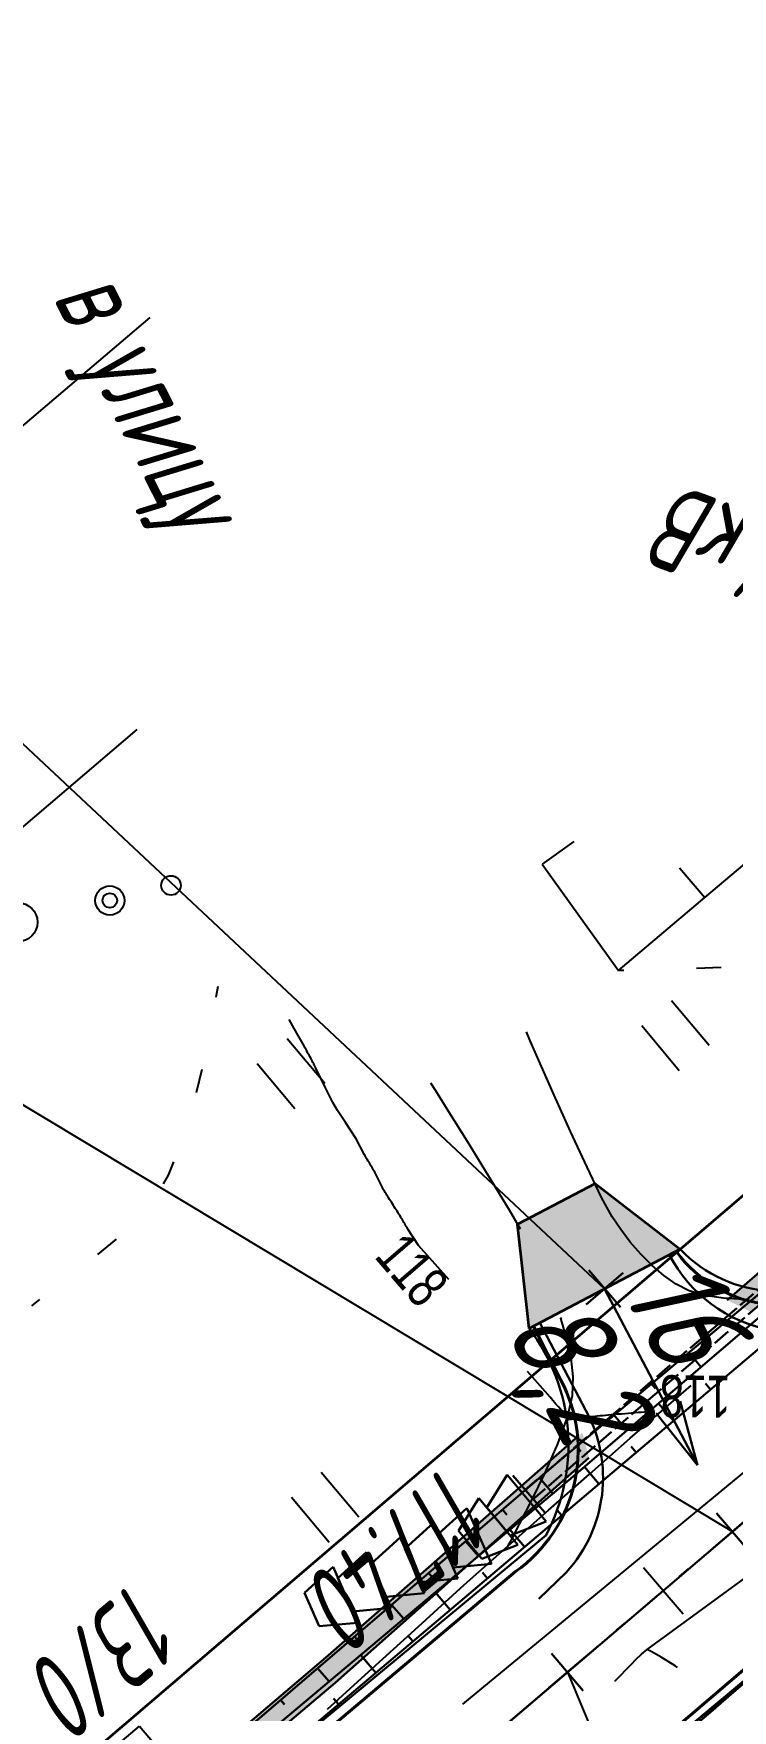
# Model space of a CAD drawing. Header units: millimetres. Extents: x -1799 to 6962, y -1020 to 4121.
# Drawn here: x 6703.7 to 6732.4, y -893.6 to -824.7 of the extents above; entities that cross this region are included whole.
import ezdxf
from ezdxf import colors
from ezdxf.entities.mleader import LeaderData, LeaderLine
from ezdxf.math import Vec2, Vec3

# ---------------------------------------------------------------- set-up
doc = ezdxf.new("R2010")
doc.units = ezdxf.units.MM
for name, pattern in [('ACAD_ISO02W100', [15, 12, -3]), ('CONTI', [0]), ('STROT', [1.7, 0.5, -1.2])]:
    doc.linetypes.add(name, pattern=pattern)
for name, color, linetype, lineweight in [('10', 1, 'Continuous', 35), ('Гравий', 30, 'Continuous', 35), ('КОПИЯ_ОСЬ_13_ОТКОСЫ', 7, 'Continuous', 30), ('КОПИЯ_ОСЬ_ОТКОСЫ', 7, 'Continuous', 30), ('Огражд-перила', 1, 'ограждение2', 40), ('ОСЬ_ВЕРХ_ПОКРЫТИЯ_ГРАНИЦЫ_ПОЛОС', 7, 'Continuous', 30), ('ОСЬ_ВЕРХ_ПОКРЫТИЯ_ОСЬ', 1, 'Continuous', 30), ('Ось_примыкания', 1, 'Continuous', 35), ('Отметки', 5, 'Continuous', 30), ('Тротуар', 40, 'Continuous', 35), ('Трубы мет.', 7, 'ACAD_ISO02W100', 30), ('Уклоны ПЧ', 5, 'Continuous', 30)]:
    doc.layers.add(name, color=color, linetype=linetype, lineweight=lineweight)
for name, color, linetype in [('GOR_BDEFAULT', 212, 'CONTI'), ('NAD_MDEFAULT', 7, 'CONTI'), ('PI_OTDEFAULT', 172, 'CONTI'), ('PI_TTDEFAULT', 5, 'CONTI'), ('SIT_LDEFAULT', 7, 'CONTI'), ('USLZNDEFAULT', 7, 'CONTI'), ('канава', 7, 'Continuous'), ('КОПИЯ_ОСЬ_ТАНГЕНСЫ', 1, 'Continuous'), ('ОСЬ_ВЕРХ_ПОКРЫТИЯ_ПИКЕТЫ', 1, 'Continuous'), ('ОСЬ_ВЕРХ_ПОКРЫТИЯ_ТАНГЕНСЫ', 1, 'Continuous'), ('разметка', 7, 'Continuous')]:
    doc.layers.add(name, color=color, linetype=linetype)
doc.layers.get('КОПИЯ_ОСЬ_ОТКОСЫ').off()
doc.styles.add('eskd', font='spds.shx', dxfattribs={"width": 1.2, "oblique": 15})
doc.styles.add('SHRFT', font='TXT', dxfattribs={"width": 3.5})
doc.styles.add('ГОСТ', font='', dxfattribs={"oblique": 15, "height": 4})
doc.styles.get('ГОСТ').set_extended_font_data('GOST type A')
doc.linetypes.add('ограждение2', pattern='A,0.25,-0.1,[132,ltypeshp.shx,S=0.1,R=0,X=-0.1,Y=0],-0.1,1', length=1.45)

# ---------------------------------------------------------------- blocks, each defined once
blk = doc.blocks.new('BL_13')
at = {"color": 0}
for p, q in [((-2.5, 7), (-2.5, 9)), ((-2.5, 9), (2.5, 9)), ((2.5, 9), (2.5, 7)), ((0, 7), (-2.5, 7)), ((0, 0), (0, 7)), ((2.5, 7), (0, 7)), ((2, 0), (0, 0))]:
    blk.add_line(p, q, dxfattribs=at)
blk = doc.blocks.new('BL_2011')
at = {"color": 0}
for p, q in [((0, 0), (0, 2.4)), ((1.6, 0), (1.6, 2.4))]:
    blk.add_line(p, q, dxfattribs=at)
blk = doc.blocks.new('BL_2010')
at = {"color": 0}
for centre, radius in [((0, 5.78), 0.4), ((0, 3.46), 0.6), ((0, 3.46), 0.3), ((0, 0), 0.8), ((-3.46, -1.74), 0.6), ((3.46, -1.74), 0.6), ((-3.46, -1.74), 0.3), ((3.46, -1.74), 0.3), ((-5.78, -2.88), 0.4), ((5.78, -2.88), 0.4)]:
    blk.add_circle(centre, radius, dxfattribs=at)
blk = doc.blocks.new('6')
at = {"layer": 'канава', "color": 5, "linetype": 'Continuous', "lineweight": 30}
for p, q in [((-1.5, -1.25), (-1.5, 1.25)), ((0, 0.75), (-1.5, 1.25)), ((0, 0.75), (0, -0.75)), ((0, -0.75), (-1.5, -1.25))]:
    blk.add_line(p, q, dxfattribs=at)
blk = doc.blocks.new('*U60')
at = {"layer": 'КОПИЯ_ОСЬ_13_ОТКОСЫ'}
for points in [[(215.653060913086, -716.2234497070309), (165.160232543945, -759.9611206054691), (155.135269165039, -768.5484008789059), (139.828216552734, -781.4213256835941)], [(215.274795532227, -715.7798461914059), (199.992401123047, -728.6817016601559), (185.070083618164, -742.005859375), (169.916137695313, -755.058349609375), (164.70475769043, -759.4269409179691), (154.576644897461, -767.8932495117191), (124.227882385254, -793.950317382813)], [(161.588470458984, -762.0319213867191), (161.743865966797, -762.2178344726559)], [(160.053985595703, -763.3146362304691), (160.551071166992, -763.909301757813)], [(158.519485473633, -764.5973510742191), (158.685180664063, -764.7955932617191)], [(156.985000610352, -765.8800659179691), (157.512985229492, -766.5116577148441)], [(155.450500488281, -767.1627807617191), (155.626510620117, -767.373291015625)], [(153.923355102539, -768.4541625976559), (154.478515625, -769.100708007813)], [(152.40592956543, -769.756958007813), (152.59098815918, -769.972534179688)], [(150.88850402832, -771.059814453125), (151.417022705078, -771.675415039063)], [(149.371078491211, -772.362670898438), (149.547241210938, -772.56787109375)], [(147.853652954102, -773.66552734375), (148.355514526367, -774.2500610351559)], [(146.336212158203, -774.968383789063), (146.503509521484, -775.163208007813)], [(144.818786621094, -776.271240234375), (145.294006347656, -776.82470703125)], [(143.301361083984, -777.5740356445309), (143.459762573242, -777.758544921875)]]:
    blk.add_lwpolyline(points, dxfattribs=at)
blk = doc.blocks.new('_None')
blk = doc.blocks.new('Крест')
at = {"layer": 'Отметки'}
for points in [[(0, 1), (0, -1)], [(-1, 0), (1, 0)]]:
    blk.add_lwpolyline(points, dxfattribs=at)

msp = doc.modelspace()

# ---------------------------------------------------------------- hatches: boundary and pattern name
at = {"layer": 'Гравий', "ltscale": 7}
msp.add_hatch(color=256, dxfattribs=at).paths.add_polyline_path([(6726.73402697265, -871.9228101732087), (6723.552367417384, -873.5939439996955), (6724.026978357093, -877.8693885818002), (6724.469686170583, -877.636988512787), (6730.224204953332, -874.6144869454083)])
at = {"layer": 'Тротуар', "lineweight": 30, "ltscale": 7}
for points in [[(6868.061700376691, -680.2907852647704), (6867.08720623403, -680.5151982014877), (6872.012064774995, -701.9009786700708), (6873.40663529654, -713.4720670577017), (6872.70173424428, -731.0676856148866), (6868.239827556195, -747.7737085023773), (6854.38679639379, -769.8971080962447), (6839.020422262149, -785.1771173892421), (6782.805211709618, -832.7947192048532), (6732.156451338009, -876.7079099841294), (6733.123504185156, -877.1929846411449), (6783.455945796575, -833.5540466956672), (6839.696652175373, -785.914848411071), (6855.097170177303, -770.6468951456127), (6869.167167984278, -748.1769981166226), (6873.717278094389, -731.1407288774726), (6874.408982400762, -713.4314978090924), (6872.998508635685, -701.7284563682852)], [(6726.216123256376, -882.1439706232277), (6715.692660259034, -891.3815847063315), (6704.524972965222, -900.8904910139618), (6695.620642959469, -908.7286294145388), (6680.40066628453, -921.5748129902286), (6674.05035289407, -926.5490569347394), (6659.844496925691, -937.1993039898452), (6652.053861904433, -940.8300420358655), (6652.870712322949, -941.5526223756251), (6659.998152020455, -938.2309590685991), (6660.361156883047, -938.0617847252515), (6660.957285304068, -937.6148623457057), (6674.658670830317, -927.342820932704), (6681.03170037675, -922.3507832648111), (6696.273581635245, -909.4861114701134), (6705.367175073372, -901.4813717665029), (6716.076980865395, -892.4224961982918), (6726.484045866362, -883.1801436101896)]]:
    msp.add_hatch(color=256, dxfattribs=at).paths.add_polyline_path(points)

# ---------------------------------------------------------------- linework, layer by layer
msp.add_line((6739.068633486293, -878.6183162746829), (6721.299163278667, -893.2915909137455))
at = {"layer": '10'}
for points in [[(6665.69764381485, -943.5728712404025), (6667.657643815279, -946.1128712404397), (6693.417643815055, -926.3928712407005), (6690.157643815279, -922.2528712410358), (6716.347643815223, -901.5328712403652), (6718.49764381513, -904.3328712411103), (6768.787643815167, -862.3028712408495), (6777.187643815074, -859.5528712408495), (6869.687643815074, -782.4328712407378), (6884.527643814925, -761.722871240775), (6893.69764381485, -739.6628712411848), (6896.037643815167, -716.2328712405515), (6894.477643815111, -695.1428712407005), (6882.057643815186, -646.6928712405143)], [(6690.157643815279, -922.2528712410358), (6716.347643815223, -901.5328712403652), (6718.49764381513, -904.3328712411103), (6768.787643815167, -862.3028712408495), (6777.187643815074, -859.5528712408495), (6869.687643815074, -782.4328712407378), (6884.527643814925, -761.722871240775), (6893.69764381485, -739.6628712411848), (6896.037643815167, -716.2328712405515)], [(6868.467643814869, -727.0728712404025), (6863.257643814906, -739.042871241073), (6864.267643815148, -742.902871240477), (6853.347643815223, -765.1628712411848), (6762.267643815148, -847.2028712402907), (6690.787643815167, -908.3528712406633)], [(6864.267643815148, -742.902871240477), (6853.347643815223, -765.1628712411848), (6762.267643815148, -847.2028712402907), (6690.787643815167, -908.3528712406633), (6671.227643815111, -925.9228712409613), (6669.587643814981, -927.402871240477), (6663.487643814888, -936.0928712408868), (6660.837643814981, -942.242871240328), (6644.657643815279, -936.0228712405888), (6598.007643814906, -978.062871240626), (6595.597643815223, -980.0028712410358), (6609.767643815148, -992.2128712409985), (6612.617643815242, -989.1228712402162), (6619.487643814888, -982.9228712409613), (6619.487643814888, -982.9228712409613), (6662.377643815018, -946.4828712405515), (6665.69764381485, -943.5728712404025)]]:
    msp.add_lwpolyline(points, dxfattribs=at)
at = {"layer": 'GOR_BDEFAULT', "color": 212, "elevation": 118, "flags": 128}
for points in [[(6720.731700376442, -875.8607852641371), (6719.491700376451, -874.4607832651463), (6719.051700376449, -873.7907852647704), (6719.021700376421, -873.7307882649702), (6718.991700376451, -873.6807852644351), (6718.961700376423, -873.6307822648314), (6718.931700376395, -873.5807862650481), (6718.891700376416, -873.5207892643166), (6718.861700376447, -873.4707862647128), (6718.831700376419, -873.4107882646722), (6718.79170037644, -873.3507832648111), (6718.761700376412, -873.3007872650278), (6718.721700376433, -873.2407822642353), (6718.681700376395, -873.1807852644351), (6718.651700376426, -873.1207872643945), (6718.611700376447, -873.0607822645334), (6718.571700376409, -873.0007842644927), (6718.53170037643, -872.9407872646925), (6718.491700376451, -872.8807822648314), (6718.461700376423, -872.8207842647907), (6718.421700376444, -872.7607872649905), (6718.381700376407, -872.6907872646925), (6718.341700376428, -872.6307822648314), (6718.301700376449, -872.5707842647907), (6718.261700376412, -872.5107872649905), (6718.231700376442, -872.450781264889), (6718.191700376405, -872.4007862644148), (6718.161700376435, -872.3407882653055), (6718.121700376398, -872.2907852647704), (6718.091700376428, -872.2307882649702), (6718.0617003764, -872.1807852644351), (6718.03170037643, -872.1307822648314), (6718.011700376412, -872.0907882653055), (6717.731700376442, -871.5107872649905), (6717.701700376414, -871.4607832651463), (6717.681700376395, -871.4107882646722), (6717.651700376426, -871.3707872643945), (6717.621700376398, -871.3207842647907), (6717.591700376428, -871.2607872649905), (6717.551700376449, -871.2107832651463), (6717.521700376421, -871.1607882646722), (6717.491700376451, -871.1007832648111), (6717.461700376423, -871.0507872650278), (6717.421700376444, -871.0007842644927), (6717.391700376416, -870.9407872646925), (6717.361700376447, -870.8907842650888), (6717.331700376419, -870.8407882653055), (6717.301700376449, -870.7907852647704), (6717.271700376421, -870.7407822642353), (6716.931700376395, -870.0907882653055), (6716.501700376402, -869.4207832651091), (6716.171700376444, -868.9207832651091), (6715.971700376433, -868.5907882653055), (6715.681700376395, -867.9907822642353), (6715.28170037643, -867.1807852644351), (6715.251700376402, -867.1307822648314), (6715.221700376433, -867.0707842647907), (6715.191700376405, -867.0107872649905), (6715.161700376435, -866.950781264889), (6715.131700376407, -866.8907842650888), (6715.101700376437, -866.8307862650481), (6715.071700376409, -866.7707892643166), (6715.03170037643, -866.7107832651463), (6715.001700376402, -866.6507862644148), (6714.971700376433, -866.6007832648111), (6714.941700376405, -866.5407852647704), (6714.911700376435, -866.4807882649702), (6714.881700376407, -866.4207832651091), (6714.841700376428, -866.3607852641371), (6714.8117003764, -866.3007872650278), (6714.391700376416, -865.5607822645334), (6714.191700376405, -865.1907872646925)], [(6725.521700376421, -881.5507872650278), (6725.351700376437, -881.2407822642353), (6725.251700376402, -881.1007832648111), (6725.131700376407, -880.9807882649702), (6724.891700376416, -880.6907872646925), (6723.961700376423, -879.6407842650888)], [(6725.571700376409, -881.6207872643945), (6725.661700376435, -881.6107852641371), (6725.981700376442, -881.5707842647907), (6726.03170037643, -881.5607822645334), (6726.071700376409, -881.5607822645334), (6726.131700376407, -881.5507872650278), (6726.181700376395, -881.5407852647704), (6726.241700376451, -881.530783264513), (6726.3117003764, -881.5207892643166), (6726.381700376407, -881.5107872649905), (6726.461700376423, -881.5007842644927), (6726.54170037644, -881.4907822642353), (6726.631700376407, -881.4807882649702), (6726.721700376433, -881.4707862647128), (6726.821700376409, -881.4607832651463), (6726.931700376395, -881.450781264889), (6727.04170037644, -881.4407872646925), (6727.161700376435, -881.4307852644351)], [(6727.161700376435, -881.4307852644351), (6727.28170037643, -881.4207832651091), (6727.411700376435, -881.4007862644148), (6727.551700376449, -881.3907842650888), (6727.681700376395, -881.3807822648314), (6727.821700376409, -881.3707872643945), (6727.961700376423, -881.3607852641371), (6728.101700376437, -881.3507832648111), (6728.241700376451, -881.3307862650481), (6728.381700376407, -881.3207842647907), (6728.511700376412, -881.3107822645334), (6728.631700376407, -881.3007872650278), (6728.751700376402, -881.2907852647704), (6728.861700376447, -881.280783264513), (6728.961700376423, -881.280783264513), (6729.0617003764, -881.2707892643166)], [(6727.161700376435, -881.4307852644351), (6727.28170037643, -881.4207832651091), (6727.411700376435, -881.4007862644148), (6727.551700376449, -881.3907842650888), (6727.681700376395, -881.3807822648314), (6727.821700376409, -881.3707872643945), (6727.961700376423, -881.3607852641371), (6728.101700376437, -881.3507832648111), (6728.241700376451, -881.3307862650481), (6728.381700376407, -881.3207842647907), (6728.511700376412, -881.3107822645334), (6728.631700376407, -881.3007872650278), (6728.751700376402, -881.2907852647704), (6728.861700376447, -881.280783264513), (6728.961700376423, -881.280783264513), (6729.0617003764, -881.2707892643166)]]:
    msp.add_lwpolyline(points, dxfattribs=at)
at = {"layer": 'PI_TTDEFAULT', "color": 5}
msp.add_point((6723.161700376435, -886.8007872650278, 117.399), dxfattribs=at)
at = {"layer": 'SIT_LDEFAULT', "color": 7}
for p, q in [((6731.231700376442, -860.1807852644351), (6738.881700376407, -853.7407822642353)), ((6725.861700376447, -857.8807822648314), (6724.5617003764, -858.8107822645334)), ((6724.5617003764, -858.8107822645334), (6727.691700376405, -863.1707832651091)), ((6730.201700376414, -858.9607832651463), (6731.231700376442, -860.1807852644351)), ((6727.691700376405, -863.1707832651091), (6731.231700376442, -860.1807852644351)), ((6727.911700376435, -863.1707832651091), (6727.691700376405, -863.1707832651091)), ((6731.901700376426, -863.0507872650278), (6730.901700376426, -863.1007832648111)), ((6711.211700376423, -864.1907872646925), (6711.271700376421, -863.8207842647907)), ((6711.191700376405, -864.2707892643166), (6711.201700376414, -864.1907872646925)), ((6724.071700376409, -866.0607822645334), (6723.921700376444, -865.700781264889)), ((6724.481700376442, -866.9907822642353), (6724.071700376409, -866.0607822645334)), ((6710.391700376416, -868.1907872646925), (6710.621700376398, -867.2207862647128)), ((6725.0617003764, -868.3007872650278), (6724.481700376442, -866.9907822642353)), ((6720.201700376414, -868.1207872643945), (6719.991700376451, -867.8007872650278)), ((6720.741700376451, -868.9807882649702), (6720.201700376414, -868.1207872643945)), ((6725.731700376442, -869.7907852647704), (6725.0617003764, -868.3007872650278)), ((6721.501700376402, -870.1907872646925), (6720.741700376451, -868.9807882649702)), ((6726.411700376435, -871.2507842644927), (6725.731700376442, -869.7907852647704)), ((6722.361700376447, -871.6007832648111), (6721.501700376402, -870.1907872646925)), ((6709.241700376451, -871.5807862650481), (6709.461700376423, -871.030783264513)), ((6727.001700376402, -872.4907822642353), (6726.411700376435, -871.2507842644927)), ((6709.03170037643, -871.9307852644351), (6709.241700376451, -871.5807862650481)), ((6723.221700376433, -873.0207892643166), (6722.361700376447, -871.6007832648111)), ((6727.441700376405, -873.2907852647704), (6727.001700376402, -872.4907822642353)), ((6723.671700376444, -873.8007872650278), (6723.221700376433, -873.0207892643166)), ((6727.79170037644, -873.8107822645334), (6727.441700376405, -873.2907852647704)), ((6706.331700376419, -874.8407882653055), (6707.101700376437, -874.200781264889)), ((6728.181700376395, -874.3307862650481), (6727.79170037644, -873.8107822645334)), ((6728.611700376447, -874.8207842647907), (6728.181700376395, -874.3307862650481)), ((6729.071700376409, -875.280783264513), (6728.611700376447, -874.8207842647907)), ((6729.551700376449, -875.700781264889), (6729.071700376409, -875.280783264513)), ((6730.0617003764, -876.0507872650278), (6729.551700376449, -875.700781264889)), ((6730.591700376428, -876.3307862650481), (6730.0617003764, -876.0507872650278)), ((6703.631700376407, -876.9407872646925), (6703.961700376423, -876.6807852644351)), ((6731.231700376442, -876.5207892643166), (6730.591700376428, -876.3307862650481)), ((6732.001700376402, -876.6307822648314), (6731.231700376442, -876.5207892643166)), ((6732.831700376419, -876.6807852644351), (6732.001700376402, -876.6307822648314)), ((6725.351700376437, -877.5007842644927), (6725.321700376409, -877.4307852644351)), ((6725.581700376419, -878.2907852647704), (6725.341700376428, -877.5007842644927)), ((6725.751700376402, -879.0807862650481), (6725.591700376428, -878.2907852647704)), ((6725.831700376419, -879.8607852641371), (6725.751700376402, -879.0807862650481)), ((6725.8117003764, -880.6207872643945), (6725.831700376419, -879.8607852641371)), ((6729.851700376437, -880.9207832651091), (6730.681700376395, -880.2107832651463)), ((6725.601700376437, -881.5107872649905), (6725.8117003764, -880.6207872643945)), ((6728.171700376444, -882.3807822648314), (6729.851700376437, -880.9207832651091)), ((6725.201700376414, -882.6107852641371), (6725.601700376437, -881.5107872649905)), ((6726.501700376402, -883.8507832648111), (6728.171700376444, -882.3807822648314)), ((6724.691700376405, -883.7907852647704), (6725.201700376414, -882.6107852641371)), ((6724.141700376416, -884.9207832651091), (6724.691700376405, -883.7907852647704)), ((6724.831700376419, -885.3307862650481), (6726.501700376402, -883.8507832648111)), ((6723.651700376426, -885.8807822648314), (6724.141700376416, -884.9207832651091)), ((6723.161700376435, -886.8007872650278), (6724.831700376419, -885.3307862650481)), ((6723.301700376449, -886.5507872650278), (6723.651700376426, -885.8807822648314)), ((6723.161700376435, -886.8007872650278), (6723.301700376449, -886.5507872650278)), ((6723.161700376435, -886.8007872650278), (6721.351700376437, -888.4107882646722)), ((6728.871700376398, -891.0507872650278), (6733.391700376416, -887.7507842644927)), ((6721.351700376437, -888.4107882646722), (6719.321700376409, -890.2507842644927)), ((6719.321700376409, -890.2507842644927), (6717.141700376416, -892.2407822642353)), ((6728.421700376444, -891.450781264889), (6728.641700376416, -891.2407822642353)), ((6728.641700376416, -891.2407822642353), (6728.871700376398, -891.0507872650278)), ((6729.03170037643, -891.1307822648314), (6728.871700376398, -891.0507872650278)), ((6729.441700376405, -891.3707872643945), (6729.03170037643, -891.1307822648314)), ((6730.021700376421, -891.7207862647128), (6729.441700376405, -891.3707872643945)), ((6727.571700376409, -892.3207842647907), (6727.79170037644, -892.1007832648111)), ((6727.79170037644, -892.1007832648111), (6728.001700376402, -891.8807822648314)), ((6728.001700376402, -891.8807822648314), (6728.211700376423, -891.6707832651091)), ((6728.211700376423, -891.6707832651091), (6728.421700376444, -891.450781264889)), ((6730.121700376398, -891.7907852647704), (6730.021700376421, -891.7207862647128)), ((6717.141700376416, -892.2407822642353), (6715.741700376451, -893.5107872649905)), ((6727.54170037644, -892.3507832648111), (6727.571700376409, -892.3207842647907))]:
    msp.add_line(p, q, dxfattribs=at)
at = {"layer": 'Гравий', "linetype": 'Continuous'}
msp.add_lwpolyline([(6724.026978357093, -877.8693885818002), (6723.552367417384, -873.5939439996955), (6726.73402697265, -871.9228101732087), (6730.224204953362, -874.6144869454083)], dxfattribs=at)
at = {"layer": 'КОПИЯ_ОСЬ_13_ОТКОСЫ'}
for points in [[(6835.711364571393, -791.522757880005), (6736.332458321393, -876.258597723755), (6690.651794258893, -914.944632880005)], [(6842.200153367807, -799.1320743668703), (6742.821247117807, -883.8679142106203), (6697.389606492807, -922.8649845231203)], [(6786.184020821393, -831.768363348755), (6735.690856758893, -875.506156317505), (6725.665466133893, -884.093558661255), (6710.358825508893, -896.966117255005)], [(6731.473083321393, -880.373832098755), (6731.266052071393, -880.128226630005)], [(6729.947692696393, -881.666312567505), (6729.338317696393, -880.947562567505)], [(6728.421325508893, -882.958793036255), (6728.218200508893, -882.719046942505)], [(6726.894958321393, -884.251273505005), (6726.300231758893, -883.549613348755)], [(6725.368591133893, -885.543753973755), (6725.170348946393, -885.309867255005)], [(6723.842223946393, -886.836234442505), (6723.244567696393, -886.130179755005)], [(6722.315856758893, -888.128714911255), (6722.116638008893, -887.893363348755)], [(6720.789489571393, -889.421195380005), (6720.183044258893, -888.704398505005)], [(6719.264098946393, -890.713675848755), (6719.060973946393, -890.474906317505)], [(6717.737731758893, -892.006156317505), (6717.121520821393, -891.279105536255)], [(6716.211364571393, -893.298636786255), (6716.006286446393, -893.056449286255)]]:
    msp.add_lwpolyline(points, dxfattribs=at)
at = {"layer": 'КОПИЯ_ОСЬ_ТАНГЕНСЫ'}
msp.add_line((6894.061700375847, -748.3407852645842), (6669.281700375848, -940.0007852638018), dxfattribs=at)
at = {"layer": 'Огражд-перила', "ltscale": 7}
for points in [[(6769.559094593928, -352.6194144129631), (6778.370573029455, -378.000170499633), (6801.678195132272, -443.9216774260503), (6813.542231009525, -477.4106660164771), (6825.830482618398, -514.2630724940327), (6834.960088008558, -543.4683122211945), (6844.278731439766, -574.2018595762429), (6853.431460014001, -606.0824808698026), (6861.012858972341, -634.2975450713066), (6866.967126455953, -657.3297560779256), (6871.54801852548, -675.4933165177581, -0.01248842706283871), (6876.823875132783, -700.7674777680886, -0.04068942116041908), (6878.213670711071, -717.5811461979401, -0.0397619767541847), (6876.682746268905, -733.8037401387346, -0.05601401085613027), (6870.452233845406, -752.457892417523, -0.09593303140637646), (6837.383606022961, -790.6900204183412), (6811.372597156742, -812.8604176878807), (6779.640669921626, -839.9001350026456), (6746.176065044865, -868.4663905739662), (6738.052974849337, -875.4075873983902, -0.4595095633078488), (6730.063475652432, -874.698908350977, -1.674407057484212)], [(6686.907642402521, -931.1823940701661), (6723.215643417798, -900.1023804969964), (6760.21658839068, -868.4534758828459), (6773.268515747573, -857.3038569237915), (6787.689299748521, -845.0082326723141), (6806.096608639762, -829.3260108834011), (6835.273146157453, -804.461534559342), (6855.464035855208, -787.268724439281, 0.05107987499252525), (6870.490573873403, -771.5646258057905, 0.07988625479015668), (6883.494902640357, -747.864587180863, 0.04300998183962931), (6887.115827146636, -734.0559231495363, -0.5320016911421663), (6894.484916365365, -729.7423956343782), (6894.484916365365, -729.7423956343782)], [(6680.681645597399, -923.9258713392419), (6723.467630404115, -887.8535308983055, 0.3757751657251591), (6725.334461080793, -879.9953829474625), (6724.214126000132, -877.7712188536179)]]:
    msp.add_lwpolyline(points, format="xyb", dxfattribs=at)
at = {"layer": 'ОСЬ_ВЕРХ_ПОКРЫТИЯ_ГРАНИЦЫ_ПОЛОС'}
for points in [[(6741.481831855732, -871.8681042842445), (6737.872294370996, -874.9929691521329, -0.4011525975510296), (6730.224204953274, -874.6144869454083, 0.4301480635333113)], [(6738.986916602569, -876.6237328570214, -0.4810224615386348), (6729.781549663874, -874.8469870645431)], [(6724.46968617038, -877.636988512787), (6726.362967771604, -881.2435733234388, -0.3198554353820908), (6725.552055094284, -887.8865645496053), (6724.422666555454, -888.9662099784118)], [(6724.723719378972, -886.350677372503, 0.2924940809303577), (6724.026991745408, -877.8695091880736, 2.15420105124203)]]:
    msp.add_lwpolyline(points, format="xyb", dxfattribs=at)
for points in [[(6724.723719378972, -886.350677372503), (6709.157844507959, -899.2733491869521), (6708.402990432, -899.9126468082768), (6707.648136356098, -900.5519444296015), (6706.893282280196, -901.1912420499948), (6706.138428204265, -901.8305396713195), (6705.383574128306, -902.4698372917128), (6704.628720052375, -903.1091349130375), (6703.873865976473, -903.7484325324995), (6703.119011900571, -904.3877301556868)], [(6733.063321005155, -892.244150287087), (6732.312745640413, -892.8884660066915), (6731.562170275613, -893.5327817225707), (6730.811594910841, -894.1770974449691)]]:
    msp.add_lwpolyline(points, dxfattribs=at)
at = {"layer": 'ОСЬ_ВЕРХ_ПОКРЫТИЯ_ОСЬ'}
msp.add_lwpolyline([(6838.93881281312, -795.341642237815), (6697.706283676709, -915.7643957488117)], dxfattribs=at)
at = {"layer": 'ОСЬ_ВЕРХ_ПОКРЫТИЯ_ПИКЕТЫ'}
msp.add_line((6728.721247144111, -887.67660054526), (6730.34329952088, -889.5789533207071), dxfattribs=at)
at = {"layer": 'ОСЬ_ВЕРХ_ПОКРЫТИЯ_ТАНГЕНСЫ'}
msp.add_line((6894.061700375847, -748.3407852645842), (6669.281700375848, -940.0007852638018), dxfattribs=at)
at = {"layer": 'Ось_примыкания', "linetype": 'Continuous'}
msp.add_lwpolyline([(6730.224204953274, -874.6144869454083), (6724.027030878564, -877.8694886337844)], dxfattribs=at)
at = {"layer": 'разметка', "linetype": 'STROT', "lineweight": 30}
msp.add_lwpolyline([(6740.933379460397, -878.9065561821562), (6726.889862562219, -890.8808441465599)], dxfattribs=at)
at = {"layer": 'разметка', "lineweight": 30, "ltscale": 7}
msp.add_lwpolyline([(6726.889862562219, -890.8808441465599), (6708.484123639393, -906.5746065905196, -0.003372464749340831), (6683.814313847639, -927.4842215921608, -0.007196559705776714), (6674.494746239661, -934.984856096643, -0.008027457733771049), (6674.494746239865, -934.984856096643, -0.01247868232092962), (6661.497688770798, -944.5976814474789)], format="xyb", dxfattribs=at)
at = {"layer": 'Тротуар', "lineweight": 30, "ltscale": 7}
for points in [[(6732.156451338155, -876.7079099841294), (6782.805211709763, -832.7947192048532), (6839.020422261916, -785.1771173892421), (6854.310995857037, -770.0181621495512), (6868.239827556225, -747.7737085033086), (6872.722389210432, -730.9903504388285), (6873.406635296365, -713.4720670577017), (6872.012064774995, -701.9009786700708), (6867.087206233884, -680.5151982014877)], [(6652.053861904433, -940.8300420358655), (6659.844496925196, -937.1993039889139), (6674.050352894012, -926.5490569356707), (6680.400666283947, -921.5748129892972), (6695.620642959353, -908.7286294154701), (6704.52497296499, -900.8904910139618), (6715.69266025851, -891.3815847063315), (6726.036595064079, -882.2858350617689)], [(6660.361156882989, -938.0617847252515), (6674.658670830084, -927.342820932704), (6681.03170037643, -922.3507832648111), (6696.273581634692, -909.4861114701134), (6705.367175072703, -901.4813717665029), (6716.076980865133, -892.4224961973605), (6726.484045866071, -883.1801436101896)]]:
    msp.add_lwpolyline(points, dxfattribs=at)
at = {"layer": 'Трубы мет.', "lineweight": 30, "ltscale": 0.06}
for points in [[(6735.279482168737, -874.6889629583684), (6723.872305119303, -884.4963941896212)], [(6735.605449425648, -875.0681005935994), (6724.198272379939, -884.8755318220583)]]:
    msp.add_lwpolyline(points, dxfattribs=at)
at = {"layer": 'Трубы мет.', "lineweight": 30}
msp.add_lwpolyline([(6723.364223112711, -883.9054360404489), (6724.668092156187, -885.4219865701971)], dxfattribs=at)
at = {"layer": 'Уклоны ПЧ', "ltscale": 2}
for points in [[(6730.934983759691, -883.4892611462501), (6727.127820543692, -876.2408307516826)], [(6730.934983759691, -883.4892611462501), (6730.232813464982, -880.8545267661912)], [(6730.934983759691, -883.4892611462501), (6729.240764275231, -881.3527947381017)]]:
    msp.add_lwpolyline(points, dxfattribs=at)

# ---------------------------------------------------------------- block references
at = {"layer": 'USLZNDEFAULT', "color": 7}
for name, p, rotation in [('BL_2010', (6703.060462376403, -861.194826264481), 40), ('BL_2011', (6730.191700376405, -867.2907852647704), 40), ('BL_2011', (6714.421700376444, -868.8507832648111), 40), ('BL_2011', (6715.821700376409, -886.6507862644148), 40), ('BL_13', (6708.051700376449, -894.1907872646925), 220)]:
    msp.add_blockref(name, p, dxfattribs=dict(at, rotation=rotation))
at = {"layer": 'КОПИЯ_ОСЬ_13_ОТКОСЫ'}
msp.add_blockref('*U60', (6570.530674278745, -115.5449191626039), dxfattribs=at)
at = {"layer": 'КОПИЯ_ОСЬ_ОТКОСЫ', "linetype": 'Continuous'}
for p, rotation in [((6722.771162173342, -885.7951888074977), 219.6731694414473), ((6721.61661428249, -886.7527999855456), 219.6731694414473), ((6719.235989593502, -887.5977032031742), 203.6930786687687), ((6720.608306152813, -886.9920985964936), 203.6930786687687), ((6717.862422855522, -888.2004588903737), 203.6930786687687), ((6716.488856167018, -888.8032146874693), 203.6930786687687), ((6715.115289454765, -889.4059704314795), 203.6930786687687)]:
    msp.add_blockref('6', p, dxfattribs=dict(at, rotation=rotation))
at = {"layer": 'Отметки', "rotation": 130.2978993060212}
for p in [(6727.127820597476, -876.240830854128), (6732.365209343154, -886.2122572433082), (6725.598259332657, -891.9821372987581)]:
    msp.add_blockref('Крест', p, dxfattribs=at)

# ---------------------------------------------------------------- texts
at = {"layer": 'GOR_BDEFAULT', "color": 212, "style": 'SHRFT', "width": 0.75}
for rotation, p in [(310.7182250000001, (6717.64074137639, -874.928198264527, 118)), (179.521275, (6732.291285376423, -879.8140552645427, 118))]:
    msp.add_text('118', height=1.722262, rotation=rotation, dxfattribs=at).set_placement(p)
at = {"layer": 'NAD_MDEFAULT', "color": 7, "style": 'eskd', "oblique": 10, "width": 0.8}
for s, rotation, p in [('в улицу', 297, (6704.464507376377, -835.5301272651059)), ('0.4кВ', 159.578446, (6737.084431376434, -845.8012172641111)), ('13/0', 220, (6707.862766376415, -888.1378302644816))]:
    msp.add_text(s, height=3.5, rotation=rotation, dxfattribs=at).set_placement(p)
at = {"layer": 'PI_OTDEFAULT', "color": 172, "style": 'eskd', "oblique": 10, "width": 0.8}
msp.add_text('117.40', height=3.5, rotation=220, dxfattribs=at).set_placement((6720.67834637641, -883.3574532648427))
at = {"layer": 'Уклоны ПЧ', "style": 'ГОСТ', "oblique": 15}
for s, p in [('16', (6727.751505398724, -876.2284339355183)), ('8,2', (6722.948367856568, -877.8260920733092))]:
    msp.add_text(s, height=4, rotation=297.2232853132058, dxfattribs=at).set_placement(p)

# ---------------------------------------------------------------- leaders
at = {"layer": 'Отметки', "ltscale": 0.2}
ml = msp.add_multileader_mtext('Standard', dxfattribs=at)
ml.set_content('118,36', color=256, style='ГОСТ')
ml.set_leader_properties()
ml.set_arrow_properties(name='NONE')
ml.build(insert=Vec2(0, 0))
ml.multileader.update_dxf_attribs({"text_left_attachment_type": 6, "text_right_attachment_type": 6, "dogleg_length": 0.36, "arrow_head_size": 2})
ctx = ml.context
ctx.base_point, ctx.arrow_head_size, ctx.landing_gap_size, ctx.plane_origin, ctx.plane_x_axis, ctx.plane_y_axis = Vec3(6695.676191720609, -847.2853843233321), 2, 0, Vec3(6656.6516435826, -836.3094051224989), Vec3(-0.7609411161805725, -0.6488209442564754), Vec3(0.6488209442564754, -0.7609411161805725)
ctx.left_attachment, ctx.right_attachment = 6, 6
notes = []
notes.append((ctx, [(0, (1, 1, 0), (6695.950130522435, -847.0518087833998), (-0.7609411161805727, -0.6488209442564753), 0.36, [(0, [(6727.127820596486, -876.2408308550594)], 0, [])])]))
ctx.mtext.insert, ctx.mtext.text_direction, ctx.mtext.rotation, ctx.mtext.line_spacing_style, ctx.mtext.flow_direction = Vec3(6698.661046329051, -850.7860398083803), Vec3(-0.7609411161805727, -0.6488209442564755), 3.847626594375317, 2, 5
ml = msp.add_multileader_mtext('Standard', dxfattribs=at)
ml.set_content('118,23', color=256, style='ГОСТ')
ml.set_leader_properties()
ml.set_arrow_properties(name='NONE')
ml.build(insert=Vec2(0, 0))
ml.multileader.update_dxf_attribs({"text_left_attachment_type": 6, "text_right_attachment_type": 6, "dogleg_length": 0.36, "arrow_head_size": 2})
ctx = ml.context
ctx.base_point, ctx.arrow_head_size, ctx.landing_gap_size, ctx.plane_origin, ctx.plane_x_axis, ctx.plane_y_axis = Vec3(6695.140782450639, -864.2085079819668), 2, 0, Vec3(6656.116234312629, -853.2325287811336), Vec3(-0.7609411161805725, -0.6488209442564754), Vec3(0.6488209442564754, -0.7609411161805725)
ctx.left_attachment, ctx.right_attachment = 6, 6
notes.append((ctx, [(0, (1, 1, 0), (6695.414721252464, -863.9749324420345), (-0.7609411161805727, -0.6488209442564753), 0.36, [(0, [(6732.365209342164, -886.2122572442395)], 0, [])])]))
ctx.mtext.insert, ctx.mtext.text_direction, ctx.mtext.rotation, ctx.mtext.line_spacing_style, ctx.mtext.flow_direction = Vec3(6698.255122983051, -867.8610253395391), Vec3(-0.7609411161805727, -0.6488209442564755), 3.847626594375317, 2, 5
ml = msp.add_multileader_mtext('Standard', dxfattribs=at)
ml.set_content('117,49', color=256, style='ГОСТ')
ml.set_leader_properties()
ml.set_arrow_properties(name='NONE')
ml.build(insert=Vec2(0, 0))
ml.multileader.update_dxf_attribs({"text_left_attachment_type": 6, "text_right_attachment_type": 6, "dogleg_length": 0.36, "arrow_head_size": 2})
ctx = ml.context
ctx.base_point, ctx.arrow_head_size, ctx.landing_gap_size, ctx.plane_origin, ctx.plane_x_axis, ctx.plane_y_axis = Vec3(6730.995747430708, -905.6633116853196), 2, 0, Vec3(6691.971199292699, -894.6873324844864), Vec3(-0.7609411161805725, -0.6488209442564754), Vec3(0.6488209442564754, -0.7609411161805725)
ctx.left_attachment, ctx.right_attachment = 6, 6
notes.append((ctx, [(0, (1, 1, 0), (6731.269686232534, -905.4297361453873), (-0.7609411161805727, -0.6488209442564753), 0.36, [(0, [(6725.598259331668, -891.9821372996894)], 0, [])])]))
ctx.mtext.insert, ctx.mtext.text_direction, ctx.mtext.rotation, ctx.mtext.line_spacing_style, ctx.mtext.flow_direction = Vec3(6733.98060203915, -909.1639671703679), Vec3(-0.7609411161805727, -0.6488209442564755), 3.847626594375317, 2, 5
for ctx, leaders in notes:
    for number, flags, end, landing, length, lines in leaders:
        leader = LeaderData()
        leader.index, (leader.has_last_leader_line, leader.has_dogleg_vector, leader.attachment_direction) = number, flags
        leader.last_leader_point, leader.dogleg_vector, leader.dogleg_length = Vec3(end), Vec3(landing), length
        for number, points, colour, breaks in lines:
            line = LeaderLine()
            line.index, line.vertices, line.color, line.breaks = number, Vec3.list(points), colors.encode_raw_color(colour), breaks
            leader.lines.append(line)
        ctx.leaders.append(leader)

doc.saveas('drawing.dxf')
